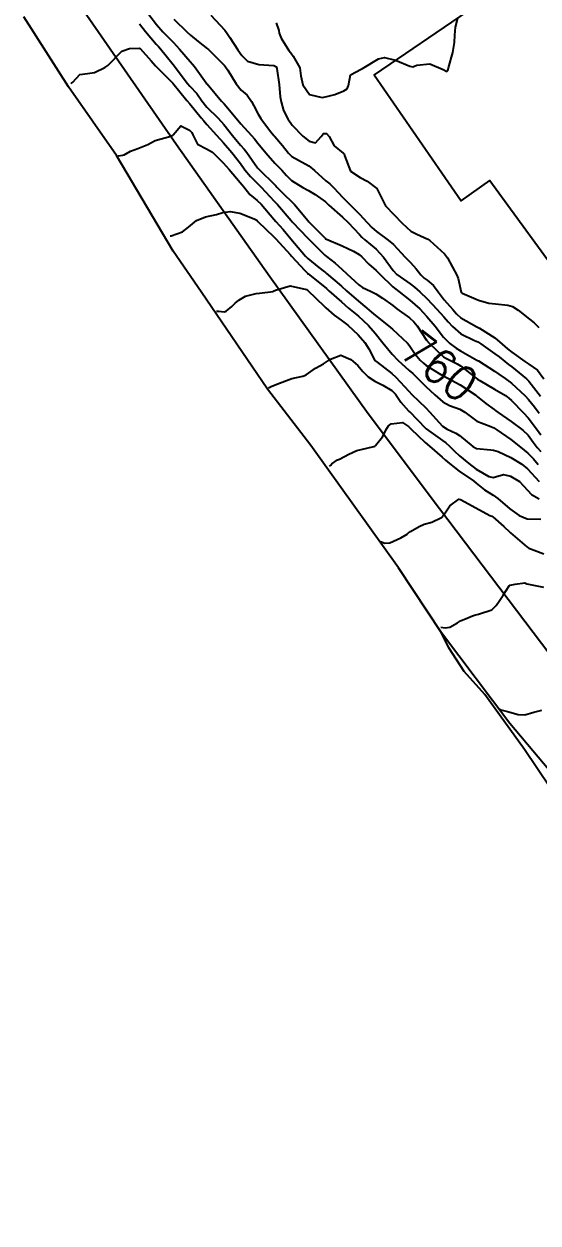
# Model space of a CAD drawing. Header units: metres. Extents: x 307586 to 320046, y 7427249 to 7434250.
# Drawn here: x 317852.1 to 317912.1, y 7430626.6 to 7430766.6 of the extents above; entities that cross this region are included whole.
import ezdxf
from ezdxf.enums import TextEntityAlignment as Align

# ---------------------------------------------------------------- set-up
doc = ezdxf.new("R2010")
doc.units = ezdxf.units.M
doc.header["$MEASUREMENT"] = 0
for name, color, linetype in [('Area', 45, 'Continuous'), ('Cotas', 45, 'Continuous'), ('Curvas de Nivel 1m', 11, 'Continuous'), ('Curvas de Nivel 5m', 15, 'Continuous'), ('Edificações', 30, 'Continuous'), ('Vias Primárias', 230, 'Continuous')]:
    doc.layers.add(name, color=color, linetype=linetype)
doc.styles.add('Style-STANDARD', font='STANDARD.shx')

msp = doc.modelspace()

# ---------------------------------------------------------------- linework, layer by layer
at = {"layer": 'Area'}
msp.add_polyline3d([(317938.8, 7430587, 778.6), (317933.44, 7430641.52, 774.55), (317931.26, 7430646.01, 773.59), (317927.45, 7430655.1, 778.68), (317924.56, 7430660.23, 769.69), (317920.6, 7430666.99, 768.41), (317916.49, 7430673.1, 767.9), (317910.57, 7430681.9, 767.2), (317905.91, 7430688.34, 766.59), (317903.53, 7430691.02, 766.38), (317901.71, 7430693.77, 766.21), (317900.87, 7430695.54, 766.04), (317895.82, 7430703.1, 765.21), (317885.58, 7430717.41, 763.71), (317880.52, 7430723.98, 762.98), (317872.76, 7430735.34, 761.79), (317869.49, 7430740.1, 761.13), (317862.85, 7430751.26, 760.01), (317857.26, 7430759.27, 758.94), (317852.05, 7430767.45, 758.18)], dxfattribs=at)
at = {"layer": 'Curvas de Nivel 1m', "flags": 128}
for points, elevation in [([(317866.65, 7430767.74), (317867.55, 7430766.57), (317868.28, 7430765.72), (317868.9, 7430765.09), (317869.52, 7430764.46), (317870.25, 7430763.69), (317871.5, 7430762.24), (317871.76, 7430761.94), (317871.98, 7430761.67), (317873.36, 7430759.75), (317873.44, 7430759.65), (317873.46, 7430759.62), (317875.14, 7430757.63), (317875.44, 7430757.29), (317876.87, 7430755.62), (317877.41, 7430754.96), (317878.65, 7430753.59), (317879, 7430753.2), (317879.38, 7430752.72), (317880.33, 7430751.57), (317881.36, 7430750.39), (317882.18, 7430749.55), (317882.75, 7430748.95), (317883.33, 7430748.36), (317884.66, 7430747.52), (317885.32, 7430747.2), (317886.1, 7430746.71), (317887.31, 7430745.84), (317887.49, 7430745.68), (317887.7, 7430745.48), (317889.28, 7430744.08), (317889.97, 7430743.45), (317891.26, 7430742.06), (317891.56, 7430741.74), (317891.91, 7430741.43), (317893.24, 7430740.33), (317894.07, 7430739.4), (317895.21, 7430737.82), (317895.64, 7430737.39), (317897.19, 7430736.3), (317897.72, 7430735.9), (317898.33, 7430735.35), (317899.17, 7430734.54), (317900.31, 7430733.33), (317901.14, 7430732.41), (317901.66, 7430731.83), (317902.13, 7430731.31), (317903.12, 7430730.46), (317904.71, 7430729.68), (317905.11, 7430729.49), (317905.46, 7430729.27), (317907.09, 7430728.11), (317907.59, 7430727.75), (317908.25, 7430727.23), (317908.71, 7430726.86), (317909.08, 7430726.57), (317910.79, 7430725.2), (317911.06, 7430724.92), (317912.42, 7430723.18)], 757), ([(317869.56, 7430767.19), (317871.12, 7430765.68), (317871.53, 7430765.31), (317872.43, 7430764.57), (317873.51, 7430763.74), (317873.62, 7430763.65), (317875.49, 7430761.78), (317875.62, 7430761.63), (317875.87, 7430761.24), (317876.86, 7430759.62), (317877.46, 7430758.91), (317878.15, 7430758.3), (317878.65, 7430757.59), (317878.92, 7430757.07), (317879.43, 7430756.08), (317879.73, 7430755.58), (317880.89, 7430754.08), (317881.31, 7430753.56), (317881.39, 7430753.47), (317882.28, 7430752.45), (317882.97, 7430751.54), (317883.37, 7430751.16), (317884.15, 7430750.73), (317885.35, 7430750.06), (317886.01, 7430749.5), (317887.33, 7430748.31), (317887.79, 7430747.95), (317888.28, 7430747.48), (317888.79, 7430746.94), (317889.31, 7430746.38), (317890.22, 7430745.45), (317891.29, 7430744.43), (317892.19, 7430743.43), (317892.7, 7430742.85), (317893.26, 7430742.39), (317894.64, 7430741.4), (317895.24, 7430740.86), (317896.63, 7430739.38), (317897.22, 7430738.79), (317897.9, 7430738.05), (317898.45, 7430737.35), (317898.82, 7430736.96), (317899.2, 7430736.69), (317899.94, 7430736.08), (317900.49, 7430735.33), (317901.17, 7430734.43), (317902.17, 7430733.3), (317902.63, 7430732.78), (317903.14, 7430732.32), (317904.98, 7430731.27), (317905.13, 7430731.19), (317905.31, 7430731.09), (317907.11, 7430729.98), (317907.94, 7430729.24), (317908.57, 7430728.7), (317909.09, 7430728.31), (317910.6, 7430727.2), (317911.08, 7430726.9), (317912.08, 7430726.19), (317912.82, 7430725.17)], 756), ([(317881.55, 7430766.75), (317881.85, 7430765.86), (317881.9, 7430765.55), (317882.11, 7430764.97), (317883.02, 7430763.54), (317883.23, 7430763.25), (317883.51, 7430762.88), (317884.29, 7430761.52), (317884.43, 7430760.57), (317884.64, 7430759.52), (317885.45, 7430758.38), (317886.9, 7430758.05), (317887.45, 7430758.14), (317888.38, 7430758.4), (317889.46, 7430758.82), (317889.85, 7430759.07), (317889.99, 7430759.45), (317890.23, 7430760.7), (317891.49, 7430761.36), (317891.55, 7430761.38), (317891.63, 7430761.44), (317893.5, 7430762.55), (317894.2, 7430762.71), (317895.5, 7430762.42), (317897.15, 7430761.72), (317897.5, 7430761.63), (317897.96, 7430761.82), (317899.5, 7430761.99), (317901.04, 7430761.32), (317901.49, 7430761.08), (317901.62, 7430761.18), (317901.66, 7430761.32), (317901.7, 7430761.52), (317902.18, 7430763.31), (317902.37, 7430764.46), (317902.43, 7430765.31), (317902.49, 7430766.24), (317902.77, 7430767.3)], 754), ([(317865.55, 7430766.65), (317866.26, 7430765.74), (317867.52, 7430764.26), (317867.78, 7430763.99), (317868.02, 7430763.72), (317868.69, 7430762.9), (317869.49, 7430761.89), (317869.64, 7430761.7), (317870.06, 7430761.12), (317871.15, 7430759.68), (317871.46, 7430759.35), (317872.27, 7430758.49), (317872.84, 7430757.66), (317873.43, 7430756.91), (317874.74, 7430755.64), (317875.41, 7430754.9), (317876.44, 7430753.62), (317877.38, 7430752.47), (317877.78, 7430752), (317878.09, 7430751.6), (317879.35, 7430749.84), (317879.58, 7430749.58), (317881.33, 7430747.87), (317881.48, 7430747.71), (317881.63, 7430747.56), (317882.48, 7430746.7), (317883.31, 7430745.91), (317883.68, 7430745.53), (317885.27, 7430743.62), (317885.37, 7430743.51), (317887.25, 7430741.6), (317887.32, 7430741.55), (317887.43, 7430741.49), (317889.24, 7430740.71), (317890.59, 7430740.09), (317891.23, 7430739.71), (317891.53, 7430739.44), (317892.36, 7430738.57), (317893.21, 7430737.84), (317893.66, 7430737.41), (317895.19, 7430735.92), (317895.86, 7430735.38), (317897.17, 7430734.37), (317898.31, 7430733.35), (317898.73, 7430732.93), (317899.14, 7430732.47), (317900.11, 7430731.33), (317901.11, 7430730.07), (317901.84, 7430729.31), (317902.57, 7430728.77), (317903.09, 7430728.47), (317904.98, 7430727.37), (317905.08, 7430727.31), (317905.17, 7430727.27), (317907.07, 7430726.08), (317907.56, 7430725.73), (317908.29, 7430725.23), (317909.05, 7430724.67), (317910.63, 7430723.2), (317911.03, 7430722.78), (317911.75, 7430721.92), (317912.29, 7430721.18)], 758), ([(317857.56, 7430759.69), (317857.61, 7430759.7), (317857.75, 7430759.85), (317858.59, 7430760.72), (317859.48, 7430760.84), (317860.31, 7430760.98), (317861.49, 7430761.55), (317861.84, 7430761.79), (317863.51, 7430763.44), (317864.39, 7430763.76), (317865.51, 7430763.81), (317865.62, 7430763.75), (317866.92, 7430762.31), (317867.44, 7430761.73), (317867.49, 7430761.68), (317869.46, 7430759.7), (317871.11, 7430757.68), (317871.44, 7430757.3), (317872.78, 7430755.66), (317873.06, 7430755.31), (317873.41, 7430754.89), (317874.55, 7430753.64), (317875.38, 7430752.76), (317876.35, 7430751.62), (317877.35, 7430750.33), (317877.89, 7430749.6), (317878.54, 7430748.8), (317879.33, 7430748.02), (317879.78, 7430747.58), (317881.31, 7430745.95), (317881.5, 7430745.75), (317881.68, 7430745.55), (317883.27, 7430743.67), (317883.39, 7430743.53), (317885.25, 7430741.61), (317885.35, 7430741.51), (317887.23, 7430739.64), (317887.4, 7430739.49), (317888.44, 7430738.7), (317889.21, 7430738.01), (317889.8, 7430737.45), (317891.19, 7430736.15), (317891.61, 7430735.86), (317892.56, 7430735.42), (317893.18, 7430735.12), (317893.96, 7430734.62), (317895.16, 7430733.74), (317895.66, 7430733.38), (317897.14, 7430732.3), (317897.63, 7430731.85), (317898.02, 7430731.36), (317899.11, 7430729.71), (317899.41, 7430729.34), (317901.09, 7430727.77), (317901.35, 7430727.59), (317901.91, 7430727.31), (317902.7, 7430726.92), (317903.08, 7430726.69), (317904.91, 7430725.27), (317905.06, 7430725.16), (317905.35, 7430724.98), (317907.04, 7430723.98), (317908.34, 7430723.23), (317908.74, 7430722.94), (317909.03, 7430722.66), (317910.44, 7430721.21), (317911, 7430720.62), (317912.1, 7430719.18), (317912.46, 7430718.66)], 759), ([(317869.13, 7430741.88), (317869.16, 7430741.88), (317869.25, 7430741.89), (317870.57, 7430742.37), (317871.27, 7430742.91), (317872.22, 7430743.67), (317873.28, 7430744.1), (317874.54, 7430744.38), (317875.29, 7430744.6), (317876.17, 7430744.74), (317877.29, 7430744.52), (317878.97, 7430743.89), (317879.27, 7430743.7), (317879.41, 7430743.58), (317881.26, 7430741.78), (317881.36, 7430741.66), (317881.46, 7430741.56), (317883.22, 7430739.65), (317883.34, 7430739.53), (317884.87, 7430737.85), (317885.18, 7430737.51), (317885.2, 7430737.49), (317885.28, 7430737.43), (317887.19, 7430735.92), (317887.42, 7430735.73), (317887.71, 7430735.48), (317889.16, 7430734.16), (317890, 7430733.45), (317891.14, 7430732.5), (317891.71, 7430732), (317892.31, 7430731.42), (317893.12, 7430730.52), (317894.02, 7430729.4), (317895.09, 7430728.07), (317895.74, 7430727.38), (317897.07, 7430726.17), (317897.5, 7430725.79), (317897.97, 7430725.36), (317899.05, 7430724.31), (317900.09, 7430723.33), (317901.02, 7430722.51), (317901.79, 7430722.08), (317903.02, 7430721.65), (317903.6, 7430721.28), (317905, 7430720.23), (317906.63, 7430719.61), (317906.99, 7430719.45), (317907.34, 7430719.24), (317908.97, 7430718.12), (317910.1, 7430717.21), (317910.96, 7430716.49), (317911.6, 7430715.84), (317912.15, 7430715.18)], 761), ([(317874.55, 7430733.09), (317874.84, 7430733.08), (317875.44, 7430733.03), (317875.69, 7430733.08), (317876.35, 7430733.62), (317876.76, 7430734.02), (317877.16, 7430734.37), (317877.94, 7430734.83), (317879.18, 7430735.14), (317879.57, 7430735.18), (317881.18, 7430735.39), (317881.29, 7430735.45), (317881.45, 7430735.56), (317883.19, 7430736.03), (317885.07, 7430735.62), (317885.18, 7430735.55), (317885.23, 7430735.51), (317887.16, 7430733.67), (317887.33, 7430733.49), (317888.3, 7430732.63), (317889.14, 7430732.04), (317889.92, 7430731.45), (317891.12, 7430730.34), (317891.89, 7430729.43), (317892.36, 7430728.68), (317893.02, 7430727.41), (317893.04, 7430727.37), (317893.08, 7430727.34), (317893.36, 7430727.13), (317895.07, 7430725.8), (317895.52, 7430725.39), (317897.04, 7430723.75), (317897.41, 7430723.36), (317898.23, 7430722.56), (317899.02, 7430721.8), (317899.45, 7430721.34), (317900.99, 7430719.64), (317901.51, 7430719.31), (317902.53, 7430718.85), (317902.98, 7430718.56), (317904.51, 7430717.27), (317904.96, 7430717.05), (317906.62, 7430716.9), (317906.96, 7430716.87), (317907.49, 7430716.71), (317908.95, 7430715.98), (317910.25, 7430715.21), (317910.93, 7430714.67), (317912.29, 7430713.18)], 762), ([(317880.65, 7430724.15), (317880.73, 7430724.19), (317881.04, 7430724.32), (317881.91, 7430724.69), (317883.06, 7430725.11), (317883.37, 7430725.21), (317884.65, 7430725.51), (317884.96, 7430725.61), (317885.06, 7430725.67), (317886.14, 7430726.43), (317887.08, 7430726.92), (317887.9, 7430727.48), (317889.09, 7430727.96), (317890.27, 7430727.45), (317891.08, 7430726.74), (317891.68, 7430726.04), (317892.28, 7430725.42), (317893.06, 7430724.91), (317894.02, 7430724.43), (317895.04, 7430723.84), (317895.47, 7430723.39), (317896.11, 7430722.46), (317897.01, 7430721.45), (317897.06, 7430721.41), (317897.11, 7430721.36), (317898.98, 7430719.41), (317899.06, 7430719.34), (317900.97, 7430717.99), (317901.36, 7430717.71), (317901.79, 7430717.31), (317902.37, 7430716.72), (317902.95, 7430716.2), (317904.06, 7430715.28), (317904.93, 7430714.64), (317906.4, 7430713.77), (317906.92, 7430713.66), (317908.12, 7430714.03), (317908.92, 7430713.83), (317909.97, 7430713.21), (317910.9, 7430712.17), (317911.37, 7430711.66), (317912.27, 7430711.18)], 763), ([(317887.78, 7430715), (317887.87, 7430715.07), (317888.04, 7430715.25), (317888.7, 7430715.71), (317888.95, 7430715.82), (317890.02, 7430716.38), (317890.96, 7430716.82), (317892.81, 7430717.26), (317892.96, 7430717.29), (317893.05, 7430717.32), (317893.14, 7430717.41), (317893.95, 7430718.42), (317894.46, 7430719.4), (317894.67, 7430719.71), (317894.99, 7430719.93), (317896.3, 7430720.07), (317896.99, 7430719.63), (317897.29, 7430719.36), (317898.97, 7430717.77), (317899.47, 7430717.33), (317900.95, 7430716.05), (317901.34, 7430715.7), (317901.78, 7430715.31), (317902.93, 7430714.41), (317904.6, 7430713.27), (317904.91, 7430713.02), (317905.87, 7430712.22), (317906.9, 7430711.6), (317907.44, 7430711.23), (317908.87, 7430710), (317909.94, 7430709.21), (317910.86, 7430708.84), (317912.47, 7430708.79)], 764), ([(317900.8, 7430696.17), (317901.31, 7430696.11), (317901.84, 7430696.18), (317902.72, 7430696.7), (317903.08, 7430696.92), (317903.94, 7430697.28), (317904.5, 7430697.5), (317904.73, 7430697.59), (317905.18, 7430697.71), (317906.73, 7430698.21), (317907.24, 7430698.73), (317907.59, 7430699.23), (317908.07, 7430699.91), (317908.77, 7430701.01), (317908.9, 7430701.09), (317909.47, 7430701.21), (317910.59, 7430701.38), (317910.77, 7430701.27), (317910.82, 7430701.25), (317911.04, 7430701.2), (317912.77, 7430700.84)], 766), ([(317907.48, 7430686.72), (317907.7, 7430686.58), (317907.97, 7430686.48), (317908.59, 7430686.32), (317909.82, 7430685.98), (317910.59, 7430685.96), (317911.65, 7430686.24), (317912.6, 7430686.48)], 767)]:
    msp.add_lwpolyline(points, dxfattribs=dict(at, elevation=elevation))
at = {"layer": 'Curvas de Nivel 5m', "flags": 128}
for points, elevation in [([(317873.89, 7430767.65), (317875.55, 7430765.89), (317875.73, 7430765.63), (317876.1, 7430765.06), (317877.04, 7430763.61), (317877.51, 7430762.93), (317878.2, 7430762.3), (317879.5, 7430761.88), (317881.26, 7430761.79), (317881.49, 7430761.68), (317881.56, 7430761.62), (317881.59, 7430761.56), (317881.63, 7430761.42), (317881.89, 7430759.55), (317882.01, 7430758.12), (317882.1, 7430757.55), (317882.41, 7430756.53), (317882.88, 7430755.54), (317883.41, 7430754.8), (317884.64, 7430753.52), (317885.39, 7430752.95), (317886.13, 7430752.76), (317886.81, 7430753.5), (317887.07, 7430753.82), (317887.4, 7430753.84), (317887.73, 7430753.48), (317888.32, 7430752.41), (317889.37, 7430751.54), (317889.5, 7430751.46), (317889.54, 7430751.28), (317890.23, 7430749.45), (317891.34, 7430748.71), (317892.18, 7430748.28), (317893.32, 7430747.41), (317894.3, 7430745.4), (317895.29, 7430744.38), (317896.25, 7430743.38), (317897.26, 7430742.44), (317897.98, 7430742.08), (317899.25, 7430741.51), (317899.5, 7430741.34), (317901.23, 7430739.78), (317901.56, 7430739.31), (317902.14, 7430738.23), (317902.67, 7430737.3), (317902.83, 7430736.92), (317903.16, 7430735.29), (317903.18, 7430735.26), (317903.26, 7430735.21), (317905.17, 7430734.37), (317906.38, 7430734.04), (317907.16, 7430733.93), (317908.61, 7430733.78), (317909.16, 7430733.63), (317909.81, 7430733.21), (317911.14, 7430732.14), (317911.68, 7430731.74), (317912.25, 7430731.18)], 755), ([(317863.07, 7430751.22), (317863.6, 7430751.3), (317863.77, 7430751.36), (317864.52, 7430751.76), (317865.38, 7430752.08), (317866.55, 7430752.57), (317867.39, 7430753.01), (317869.22, 7430753.53), (317869.39, 7430753.59), (317869.46, 7430753.63), (317869.49, 7430753.7), (317870.37, 7430754.73), (317871.4, 7430754.24), (317871.67, 7430753.95), (317871.8, 7430753.67), (317872.33, 7430752.61), (317873.38, 7430752.04), (317874.09, 7430751.64), (317875.35, 7430750.42), (317876.05, 7430749.62), (317877.33, 7430748.1), (317877.56, 7430747.84), (317877.74, 7430747.6), (317878.44, 7430746.72), (317879.31, 7430746), (317879.77, 7430745.58), (317881.28, 7430743.82), (317881.5, 7430743.56), (317882.34, 7430742.62), (317883.25, 7430741.53), (317884.95, 7430739.51), (317885.22, 7430739.24), (317886.52, 7430738.18), (317887.2, 7430737.67), (317887.3, 7430737.59), (317887.42, 7430737.49), (317888.4, 7430736.68), (317889.19, 7430735.99), (317889.77, 7430735.45), (317891.16, 7430734.24), (317892.15, 7430733.42), (317892.69, 7430732.96), (317893.14, 7430732.58), (317894.67, 7430731.39), (317895.13, 7430730.99), (317896.88, 7430729.37), (317897.1, 7430729.11), (317897.79, 7430728.06), (317898.37, 7430727.35), (317898.74, 7430727.01), (317899.08, 7430726.76), (317900.57, 7430725.82), (317901.06, 7430725.53), (317901.2, 7430725.46), (317901.54, 7430725.31), (317903.05, 7430724.49), (317904.87, 7430723.27), (317905.03, 7430723.14), (317906.06, 7430722.29), (317907.02, 7430721.61), (317907.23, 7430721.45), (317907.49, 7430721.24), (317909, 7430720.19), (317910.38, 7430719.21), (317910.98, 7430718.6), (317911.56, 7430717.78), (317912.05, 7430717.18), (317912.48, 7430716.7)], 760), ([(317893.74, 7430706.18), (317894.23, 7430705.99), (317894.83, 7430706.02), (317896.1, 7430706.63), (317896.84, 7430707.05), (317897.01, 7430707.19), (317897.24, 7430707.36), (317898.25, 7430707.95), (317898.85, 7430708.22), (317899.72, 7430708.46), (317900.86, 7430708.98), (317901.14, 7430709.32), (317901.84, 7430710.35), (317902.89, 7430711.15), (317903.07, 7430711.11), (317904.88, 7430710.13), (317906.53, 7430709.24), (317906.76, 7430709.14), (317906.86, 7430709.07), (317908.14, 7430707.94), (317908.84, 7430707.29), (317908.91, 7430707.22), (317910.83, 7430705.58), (317911.06, 7430705.43), (317911.69, 7430705.19), (317912.82, 7430704.76)], 765)]:
    msp.add_lwpolyline(points, dxfattribs=dict(at, elevation=elevation))
at = {"layer": 'Edificações'}
msp.add_lwpolyline([(317914.74, 7430775.54), (317892.98, 7430760.68), (317903.16, 7430745.97), (317906.52, 7430748.33), (317915.68, 7430735.81), (317915.68, 7430735.81), (317981.14, 7430780.9)], dxfattribs=at)
at = {"layer": 'Vias Primárias', "elevation": 758.33}
msp.add_lwpolyline([(317853.33, 7430776.44), (317869.9, 7430752.55), (317880.79, 7430737.15), (317892.3, 7430721.12), (317900.62, 7430710.03), (317921.56, 7430682.43), (317925.04, 7430678.74), (317935.78, 7430668.64), (317936.36, 7430668.06), (317949.65, 7430652.07), (317956.37, 7430643.04), (317974.78, 7430621.93), (317993.13, 7430601.38), (318012.15, 7430580.19), (318017.08, 7430574.9)], dxfattribs=at)
msp.add_lwpolyline([(317853.33, 7430776.44), (317869.9, 7430752.55), (317880.79, 7430737.15), (317892.3, 7430721.12), (317900.62, 7430710.03), (317921.56, 7430682.43), (317925.04, 7430678.74), (317935.78, 7430668.64), (317936.36, 7430668.06), (317949.65, 7430652.07), (317956.37, 7430643.04), (317974.78, 7430621.93), (317993.13, 7430601.38), (318012.15, 7430580.19), (318017.08, 7430574.9)], dxfattribs=at)
at = {"layer": 'Vias Primárias'}
msp.add_lwpolyline([(317995.52, 7430585), (317985.39, 7430596.15), (317955.27, 7430631.37), (317934.91, 7430653.97), (317908.87, 7430684.94), (317900.87, 7430695.54)], dxfattribs=at)
msp.add_lwpolyline([(317995.52, 7430585), (317985.39, 7430596.15), (317955.27, 7430631.37), (317934.91, 7430653.97), (317908.87, 7430684.94), (317900.87, 7430695.54)], dxfattribs=at)

# ---------------------------------------------------------------- texts
at = {"layer": 'Cotas', "style": 'Style-STANDARD'}
msp.add_text('760', height=4, rotation=321.5898, dxfattribs=at).set_placement((317900.63, 7430726.66, 760), align=Align.MIDDLE_CENTER)

doc.saveas('drawing.dxf')
